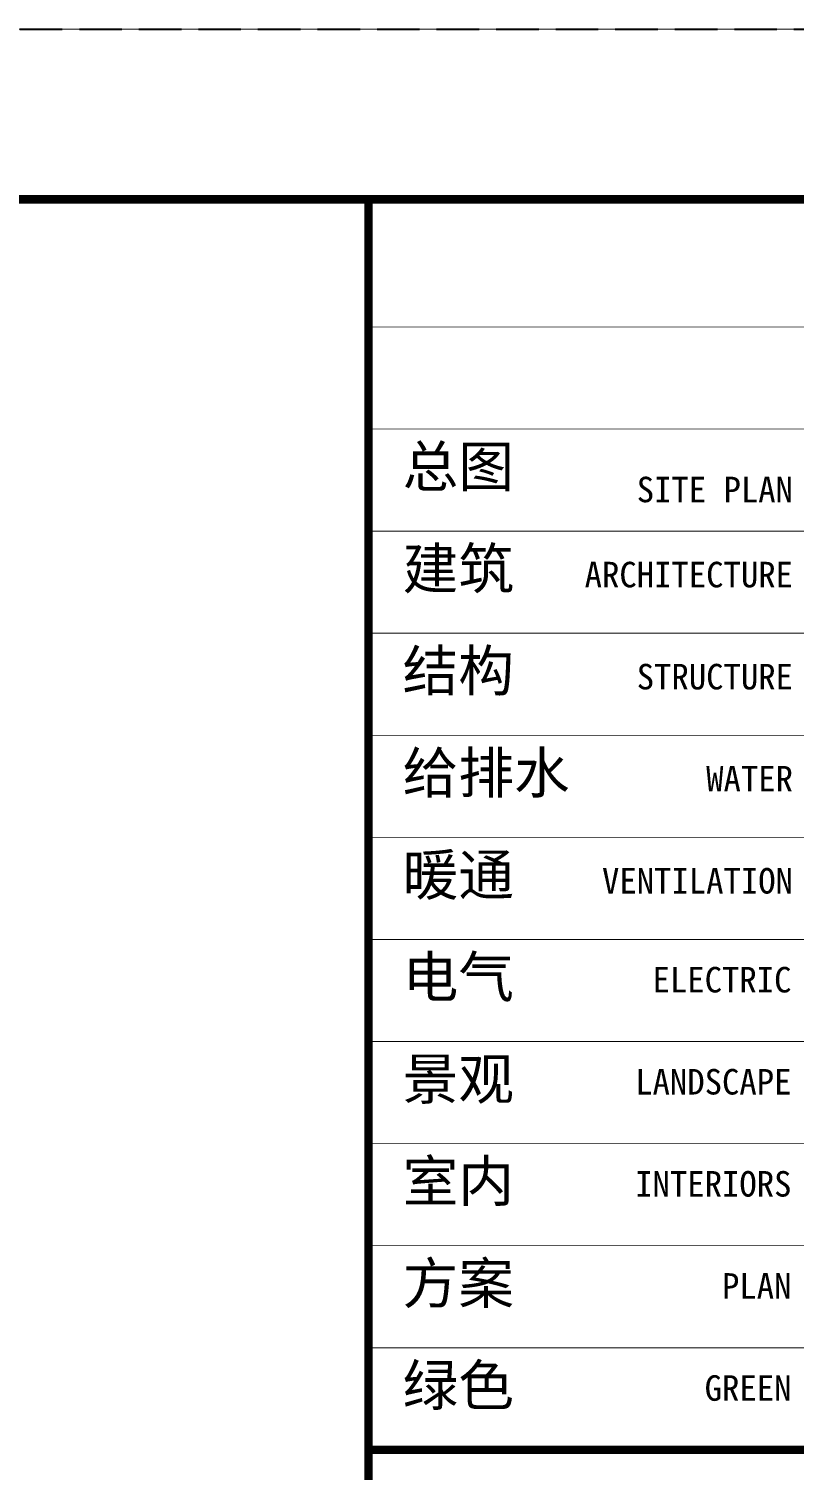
# Model space of a CAD drawing. Extents: x -67167 to 417929, y -86205 to 407116.
# Drawn here: x 148111 to 152609, y 345365 to 353837 of the extents above; entities that cross this region are included whole.
import ezdxf
from ezdxf.enums import TextEntityAlignment as Align

# ---------------------------------------------------------------- set-up
doc = ezdxf.new("R2010")
doc.units = 0
doc.header["$LTSCALE"] = 1000
doc.linetypes.add('DASH', pattern=[0.35, 0.25, -0.1])
doc.layers.add('s-beam', color=4, linetype='DASH')
doc.styles.add('图签信息$0$华文细黑', font='STXIHEI.TTF', dxfattribs={"height": 10})

# ---------------------------------------------------------------- blocks, each defined once
blk = doc.blocks.new('图框-A1')
for points, const_width in [([(0, 0), (841, 0), (841, 594), (0, 594)], 0.05), ([(766, 584), (25, 584), (25, 10), (766, 10)], 0.5)]:
    blk.add_lwpolyline(points, close=True, dxfattribs=dict(const_width=const_width))
blk = doc.blocks.new('图签信息')
at = {"const_width": 0.5}
for points in [[(-65, 574), (-65, 500.5), (0, 500.5), (0, 574)], [(-65, 0), (0, 0), (0, 500.5), (-65, 500.5)]]:
    blk.add_lwpolyline(points, close=True, dxfattribs=at)
at = {"const_width": 0.05}
for points in [[(-65, 566.5), (0, 566.5)], [(-65, 560.5), (0, 560.5)], [(-65, 554.5), (0, 554.5)], [(-65, 548.5), (0, 548.5)], [(-65, 542.5), (0, 542.5)], [(-65, 536.5), (0, 536.5)], [(-65, 530.5), (0, 530.5)], [(-65, 524.5), (0, 524.5)], [(-65, 518.5), (0, 518.5)], [(-65, 512.5), (0, 512.5)], [(-65, 512.5), (0, 512.5)], [(-65, 506.5), (0, 506.5)], [(-65, 500.5), (0, 500.5)]]:
    blk.add_lwpolyline(points, dxfattribs=at)
at = {"style": '图签信息$0$华文细黑'}
for s, p in [('总图', (-63, 559.5)), ('建筑', (-63, 553.5)), ('结构', (-63, 547.5)), ('给排水', (-63, 541.5)), ('暖通', (-63, 535.5)), ('电气', (-63, 529.5)), ('景观', (-63, 523.5)), ('室内', (-63, 517.5)), ('方案', (-63, 511.5)), ('绿色', (-63, 505.5))]:
    blk.add_text(s, height=2.4, dxfattribs=at).set_placement(p, align=Align.TOP_LEFT)
for s, p in [('SITE PLAN', (-40.056, 557.698)), ('ARCHITECTURE', (-40.056, 552.698)), ('STRUCTURE', (-40.056, 546.698)), ('WATER', (-40.056, 540.698)), ('VENTILATION', (-40.056, 534.698)), ('ELECTRIC', (-40.145, 528.886)), ('LANDSCAPE', (-40.145, 522.886)), ('INTERIORS', (-40.145, 516.886)), ('PLAN', (-40.145, 510.886)), ('GREEN', (-40.145, 504.886))]:
    blk.add_text(s, height=1.5, dxfattribs=at).set_placement(p, align=Align.TOP_RIGHT)
blk = doc.blocks.new('图签-A1')
at = {"color": 2}
blk.add_blockref('图签信息', (0, 0), dxfattribs=at)

msp = doc.modelspace()

# ---------------------------------------------------------------- linework, layer by layer
at = {"layer": 's-beam'}
msp.add_lwpolyline([(73507.759, 353834.23), (157607.759, 353834.231), (157607.759, 294434.231), (73507.759, 294434.23)], close=True, dxfattribs=at)

# ---------------------------------------------------------------- block references
at = {"xscale": 99.99999999999999, "yscale": 99.99999999999999, "zscale": 99.99999999999999, "rotation": 6.766459210986319e-07}
msp.add_blockref('图框-A1', (73507.759, 294434.23), dxfattribs=at)
at = {"xscale": 100, "yscale": 100, "zscale": 100}
msp.add_blockref('图签-A1', (156607.759, 295434.23), dxfattribs=at)

doc.saveas('drawing.dxf')
